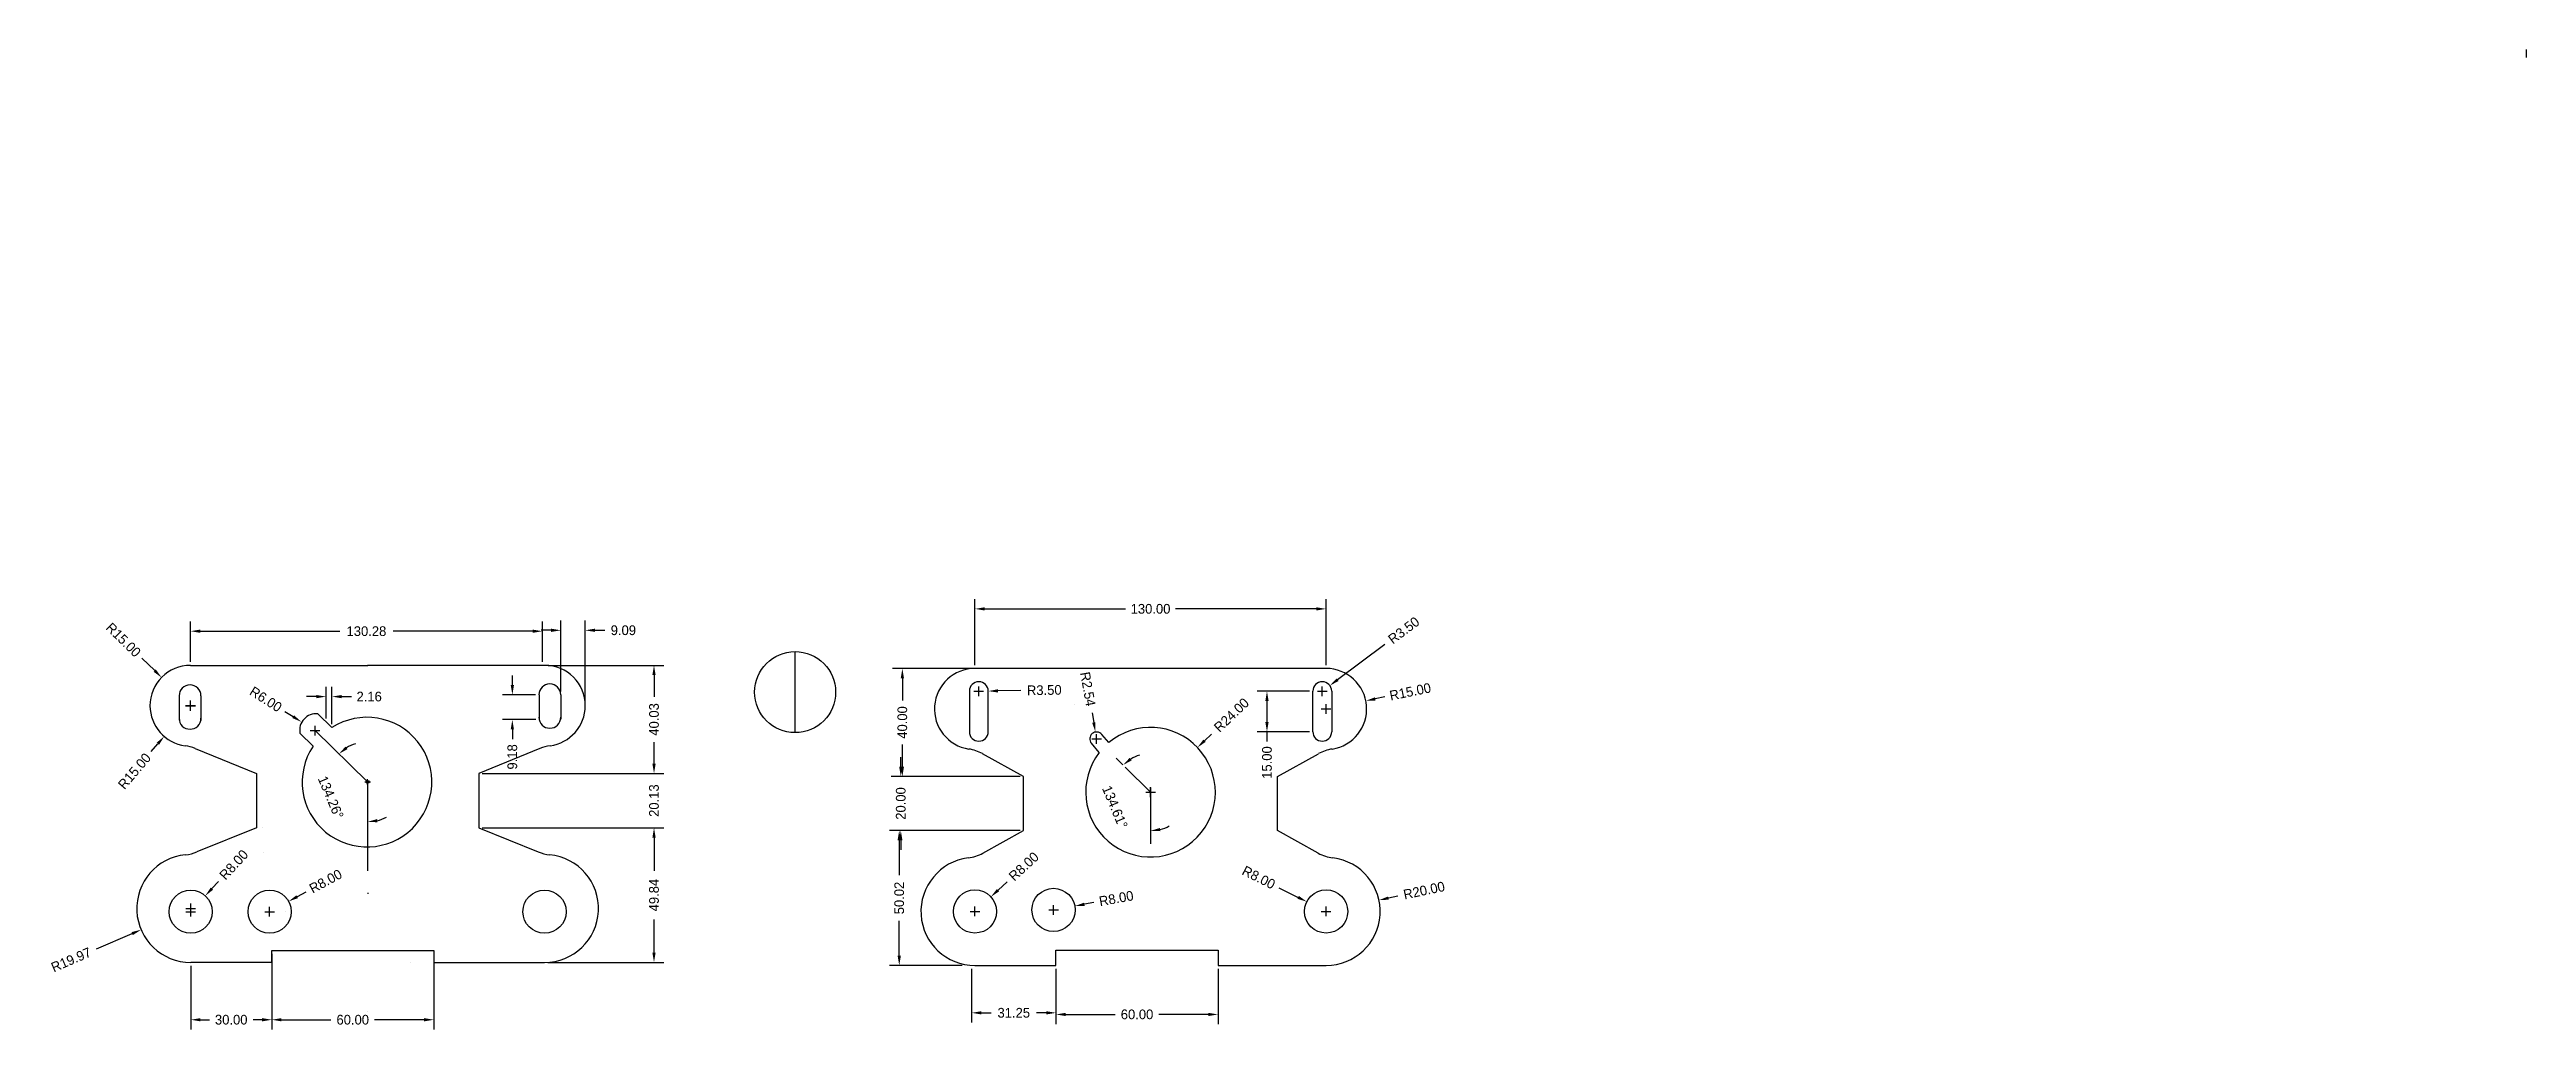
# Model space of a CAD drawing. Header units: millimetres. Extents: x 104 to 1021, y 136 to 499.
import ezdxf

# ---------------------------------------------------------------- set-up
doc = ezdxf.new("R2010")
doc.units = ezdxf.units.MM
doc.header["$MEASUREMENT"] = 0
doc.header["$PDMODE"] = 34
doc.dimstyles.new('dimension', dxfattribs={"dimscale": 20, "dimtxt": 0.18, "dimasz": 0.18, "dimexe": 0.18, "dimexo": 0.0625, "dimgap": 0.09, "dimtad": 0, "dimzin": 0, "dimdsep": 46, "dimtxsty": 'Standard', "dimcen": 0.09, "dimazin": 0, "dimtfac": 1, "dimtofl": 0, "dimtmove": 0, "dimatfit": 3, "dimfxl": 1, "dimtolj": 1, "dimtzin": 0, "dimarcsym": 0})

# ---------------------------------------------------------------- blocks, each defined once
blk = doc.blocks.new('*D1')
at = {"color": 0, "lineweight": -2}
for p, q in [((155.87, 272.36), (155.87, 287.36)), ((286.15, 272.36), (286.15, 287.36)), ((159.47, 283.76), (211.11, 283.76)), ((282.55, 283.76), (230.91, 283.76))]:
    blk.add_line(p, q, dxfattribs=at)
at = {"color": 0}
for points in [[(159.47, 284.36), (159.47, 283.16), (155.87, 283.76)], [(282.55, 284.36), (282.55, 283.16), (286.15, 283.76)]]:
    blk.add_solid(points, dxfattribs=at)
at = {"layer": 'Defpoints', "color": 0}
for p in [(286.15, 283.76), (155.87, 271.11), (286.15, 271.11)]:
    blk.add_point(p, dxfattribs=at)
at = {"color": 0, "insert": (221.01, 283.76), "char_height": 3.6, "attachment_point": 5}
blk.add_mtext('\\A1;130.28', dxfattribs=at)
blk = doc.blocks.new('*D2')
at = {"color": 0, "lineweight": -2}
for p, q in [((263.85, 231.08), (331.08, 231.08)), ((327.48, 234.68), (327.48, 238.28)), ((263.85, 210.95), (331.08, 210.95)), ((327.48, 207.35), (327.48, 203.75))]:
    blk.add_line(p, q, dxfattribs=at)
at = {"color": 0}
for points in [[(326.88, 234.68), (328.08, 234.68), (327.48, 231.08)], [(326.88, 207.35), (328.08, 207.35), (327.48, 210.95)]]:
    blk.add_solid(points, dxfattribs=at)
at = {"layer": 'Defpoints', "color": 0}
for p in [(262.6, 231.08), (262.6, 210.95), (327.48, 210.95)]:
    blk.add_point(p, dxfattribs=at)
at = {"color": 0, "insert": (327.48, 221.02), "char_height": 3.6, "attachment_point": 5, "rotation": 90}
blk.add_mtext('\\A1;20.13', dxfattribs=at)
blk = doc.blocks.new('*D3')
at = {"color": 0, "lineweight": -2}
for p, q in [((265.1, 210.95), (331.08, 210.95)), ((327.48, 207.35), (327.48, 195.03)), ((327.48, 164.71), (327.48, 177.03)), ((288.21, 161.11), (331.08, 161.11))]:
    blk.add_line(p, q, dxfattribs=at)
at = {"color": 0}
for points in [[(326.88, 207.35), (328.08, 207.35), (327.48, 210.95)], [(326.88, 164.71), (328.08, 164.71), (327.48, 161.11)]]:
    blk.add_solid(points, dxfattribs=at)
at = {"layer": 'Defpoints', "color": 0}
for p in [(263.85, 210.95), (286.96, 161.11), (327.48, 161.11)]:
    blk.add_point(p, dxfattribs=at)
at = {"color": 0, "insert": (327.48, 186.03), "char_height": 3.6, "attachment_point": 5, "rotation": 90}
blk.add_mtext('\\A1;49.84', dxfattribs=at)
blk = doc.blocks.new('*D4')
at = {"color": 0, "lineweight": -2}
for p, q in [((288.28, 271.11), (331.08, 271.11)), ((327.48, 267.51), (327.48, 259.49)), ((327.48, 234.68), (327.48, 242.69)), ((265.1, 231.08), (331.08, 231.08))]:
    blk.add_line(p, q, dxfattribs=at)
at = {"color": 0}
for points in [[(326.88, 267.51), (328.08, 267.51), (327.48, 271.11)], [(326.88, 234.68), (328.08, 234.68), (327.48, 231.08)]]:
    blk.add_solid(points, dxfattribs=at)
at = {"layer": 'Defpoints', "color": 0}
for p in [(287.03, 271.11), (263.85, 231.08), (327.48, 231.08)]:
    blk.add_point(p, dxfattribs=at)
at = {"color": 0, "insert": (327.48, 251.09), "char_height": 3.6, "attachment_point": 5, "rotation": 90}
blk.add_mtext('\\A1;40.03', dxfattribs=at)
blk = doc.blocks.new('*D5')
at = {"color": 0, "lineweight": -2}
for p, q in [((137.88, 273.82), (142.62, 269.16)), ((155.87, 254.31), (155.87, 257.91)), ((154.07, 256.11), (157.67, 256.11))]:
    blk.add_line(p, q, dxfattribs=at)
at = {"color": 0}
blk.add_solid([(143.04, 269.59), (142.2, 268.73), (145.18, 266.63)], dxfattribs=at)
at = {"layer": 'Defpoints', "color": 0}
for p in [(145.18, 266.63), (155.87, 256.11)]:
    blk.add_point(p, dxfattribs=at)
at = {"color": 0, "insert": (131.04, 280.55), "char_height": 3.6, "attachment_point": 5, "rotation": 315.44608}
blk.add_mtext('\\A1;R15.00', dxfattribs=at)
blk = doc.blocks.new('*D6')
at = {"color": 0, "lineweight": -2}
for p, q in [((155.87, 254.44), (155.87, 258.04)), ((154.07, 256.24), (157.67, 256.24)), ((141.37, 239.23), (143.8, 242.08))]:
    blk.add_line(p, q, dxfattribs=at)
at = {"color": 0}
blk.add_solid([(143.35, 242.47), (144.26, 241.7), (146.14, 244.82)], dxfattribs=at)
at = {"layer": 'Defpoints', "color": 0}
for p in [(155.87, 256.24), (146.14, 244.82)]:
    blk.add_point(p, dxfattribs=at)
at = {"color": 0, "insert": (135.14, 231.93), "char_height": 3.6, "attachment_point": 5, "rotation": 49.54336}
blk.add_mtext('\\A1;R15.00', dxfattribs=at)
blk = doc.blocks.new('*D7')
at = {"color": 0, "lineweight": -2}
for p, q in [((166.24, 191.07), (163.8, 188.42)), ((154.15, 179.89), (157.75, 179.89)), ((155.95, 178.09), (155.95, 181.69))]:
    blk.add_line(p, q, dxfattribs=at)
at = {"color": 0}
blk.add_solid([(163.36, 188.83), (164.24, 188.02), (161.36, 185.77)], dxfattribs=at)
at = {"layer": 'Defpoints', "color": 0}
for p in [(161.36, 185.77), (155.95, 179.89)]:
    blk.add_point(p, dxfattribs=at)
at = {"color": 0, "insert": (171.92, 197.26), "char_height": 3.6, "attachment_point": 5, "rotation": 47.39617}
blk.add_mtext('\\A1;R8.00', dxfattribs=at)
blk = doc.blocks.new('*D8')
at = {"color": 0, "lineweight": -2}
for p, q in [((198.53, 187.14), (195.36, 185.42)), ((183.37, 179.89), (186.97, 179.89)), ((185.17, 178.09), (185.17, 181.69))]:
    blk.add_line(p, q, dxfattribs=at)
at = {"color": 0}
blk.add_solid([(195.08, 185.95), (195.65, 184.89), (192.2, 183.7)], dxfattribs=at)
at = {"layer": 'Defpoints', "color": 0}
for p in [(192.2, 183.7), (185.17, 179.89)]:
    blk.add_point(p, dxfattribs=at)
at = {"color": 0, "insert": (205.91, 191.15), "char_height": 3.6, "attachment_point": 5, "rotation": 28.49692}
blk.add_mtext('\\A1;R8.00', dxfattribs=at)
blk = doc.blocks.new('*D9')
at = {"color": 0, "lineweight": -2}
for p, q in [((292.95, 261.44), (292.95, 287.7)), ((302.03, 257.36), (302.03, 287.7)), ((289.35, 284.1), (285.75, 284.1)), ((305.63, 284.1), (309.23, 284.1))]:
    blk.add_line(p, q, dxfattribs=at)
at = {"color": 0}
for points in [[(289.35, 284.7), (289.35, 283.5), (292.95, 284.1)], [(305.63, 284.7), (305.63, 283.5), (302.03, 284.1)]]:
    blk.add_solid(points, dxfattribs=at)
at = {"layer": 'Defpoints', "color": 0}
for p in [(302.03, 284.1), (292.95, 260.19), (302.03, 256.11)]:
    blk.add_point(p, dxfattribs=at)
at = {"color": 0, "insert": (316.13, 284.1), "char_height": 3.6, "attachment_point": 5}
blk.add_mtext('\\A1;9.09', dxfattribs=at)
blk = doc.blocks.new('*D10')
at = {"color": 0, "lineweight": -2}
for p, q in [((154.15, 181.08), (157.75, 181.08)), ((155.95, 179.28), (155.95, 182.88)), ((121.06, 166.09), (134.29, 171.77))]:
    blk.add_line(p, q, dxfattribs=at)
at = {"color": 0}
blk.add_solid([(134.06, 172.32), (134.53, 171.22), (137.6, 173.19)], dxfattribs=at)
at = {"layer": 'Defpoints', "color": 0}
for p in [(155.95, 181.08), (137.6, 173.19)]:
    blk.add_point(p, dxfattribs=at)
at = {"color": 0, "insert": (111.69, 162.06), "char_height": 3.6, "attachment_point": 5, "rotation": 23.25744}
blk.add_mtext('\\A1;R19.97', dxfattribs=at)
blk = doc.blocks.new('*D11')
at = {"color": 0, "lineweight": -2}
for p, q in [((155.95, 159.86), (155.95, 136.26)), ((185.95, 159.86), (185.95, 136.26)), ((159.55, 139.86), (162.85, 139.86)), ((182.35, 139.86), (179.05, 139.86))]:
    blk.add_line(p, q, dxfattribs=at)
at = {"color": 0}
for points in [[(159.55, 140.46), (159.55, 139.26), (155.95, 139.86)], [(182.35, 140.46), (182.35, 139.26), (185.95, 139.86)]]:
    blk.add_solid(points, dxfattribs=at)
at = {"layer": 'Defpoints', "color": 0}
for p in [(155.95, 161.11), (185.95, 161.11), (185.95, 139.86)]:
    blk.add_point(p, dxfattribs=at)
at = {"color": 0, "insert": (170.95, 139.86), "char_height": 3.6, "attachment_point": 5}
blk.add_mtext('\\A1;30.00', dxfattribs=at)
blk = doc.blocks.new('*D12')
at = {"color": 0, "lineweight": -2}
for p, q in [((185.95, 164.25), (185.95, 136.26)), ((245.95, 164.25), (245.95, 136.26)), ((189.55, 139.86), (207.85, 139.86)), ((242.35, 139.86), (224.05, 139.86))]:
    blk.add_line(p, q, dxfattribs=at)
at = {"color": 0}
for points in [[(189.55, 140.46), (189.55, 139.26), (185.95, 139.86)], [(242.35, 140.46), (242.35, 139.26), (245.95, 139.86)]]:
    blk.add_solid(points, dxfattribs=at)
at = {"layer": 'Defpoints', "color": 0}
for p in [(185.95, 165.5), (245.95, 165.5), (245.95, 139.86)]:
    blk.add_point(p, dxfattribs=at)
at = {"color": 0, "insert": (215.95, 139.86), "char_height": 3.6, "attachment_point": 5}
blk.add_mtext('\\A1;60.00', dxfattribs=at)
blk = doc.blocks.new('*D13')
at = {"color": 0, "lineweight": -2}
for p, q in [((190.84, 254.05), (193.88, 252.12)), ((201.98, 245.17), (201.98, 248.77)), ((200.18, 246.97), (203.78, 246.97))]:
    blk.add_line(p, q, dxfattribs=at)
at = {"color": 0}
blk.add_solid([(194.2, 252.62), (193.56, 251.61), (196.92, 250.19)], dxfattribs=at)
at = {"layer": 'Defpoints', "color": 0}
for p in [(196.92, 250.19), (201.98, 246.97)]:
    blk.add_point(p, dxfattribs=at)
at = {"color": 0, "insert": (183.75, 258.55), "char_height": 3.6, "attachment_point": 5, "rotation": 327.56246}
blk.add_mtext('\\A1;R6.00', dxfattribs=at)
blk = doc.blocks.new('*D14')
at = {"color": 0, "lineweight": -2}
for start, end in [(107.851, 121.79485), (283.94577, 297.88962)]:
    blk.add_arc((221.46, 227.98), 14.83, start, end, dxfattribs=at)
at = {"color": 0}
for points in [[(214.03, 240.12), (213.28, 241.06), (210.84, 238.33)], [(225.11, 213), (224.97, 214.19), (221.47, 213.15)]]:
    blk.add_solid(points, dxfattribs=at)
at = {"layer": 'Defpoints', "color": 0}
for p in [(201.98, 246.97), (206.64, 227.86), (221.46, 227.98), (221.46, 227.98), (221.47, 195.06)]:
    blk.add_point(p, dxfattribs=at)
at = {"color": 0, "insert": (207.8, 222.22), "char_height": 3.6, "attachment_point": 5, "rotation": 292.87031}
blk.add_mtext('\\A1;134.26°', dxfattribs=at)
blk = doc.blocks.new('*D15')
at = {"color": 0, "lineweight": -2}
for p, q in [((202.47, 259.54), (198.87, 259.54)), ((206.07, 251.38), (206.07, 263.14)), ((208.23, 249.31), (208.23, 263.14)), ((211.83, 259.54), (215.43, 259.54))]:
    blk.add_line(p, q, dxfattribs=at)
at = {"color": 0}
for points in [[(202.47, 260.14), (202.47, 258.94), (206.07, 259.54)], [(211.83, 260.14), (211.83, 258.94), (208.23, 259.54)]]:
    blk.add_solid(points, dxfattribs=at)
at = {"layer": 'Defpoints', "color": 0}
for p in [(206.07, 259.54), (206.07, 250.13), (208.23, 248.06)]:
    blk.add_point(p, dxfattribs=at)
at = {"color": 0, "insert": (222.03, 259.54), "char_height": 3.6, "attachment_point": 5}
blk.add_mtext('\\A1;2.16', dxfattribs=at)
blk = doc.blocks.new('*D22')
at = {"color": 0, "lineweight": -2}
for p, q in [((602.89, 185.67), (599.37, 184.91)), ((574.5, 179.97), (578.1, 179.97)), ((576.3, 178.17), (576.3, 181.77))]:
    blk.add_line(p, q, dxfattribs=at)
at = {"color": 0}
blk.add_solid([(599.25, 185.5), (599.5, 184.33), (595.85, 184.16)], dxfattribs=at)
at = {"layer": 'Defpoints', "color": 0}
for p in [(595.85, 184.16), (576.3, 179.97)]:
    blk.add_point(p, dxfattribs=at)
at = {"color": 0, "insert": (612.57, 187.74), "char_height": 3.6, "attachment_point": 5, "rotation": 12.09954}
blk.add_mtext('\\A1;R20.00', dxfattribs=at)
blk = doc.blocks.new('*D32')
at = {"color": 0, "lineweight": -2}
for p, q in [((275.03, 263.79), (275.03, 267.39)), ((283.61, 260.19), (271.43, 260.19)), ((283.71, 251.01), (271.43, 251.01)), ((275.03, 247.41), (275.03, 243.81))]:
    blk.add_line(p, q, dxfattribs=at)
at = {"color": 0}
for points in [[(274.43, 263.79), (275.63, 263.79), (275.03, 260.19)], [(274.43, 247.41), (275.63, 247.41), (275.03, 251.01)]]:
    blk.add_solid(points, dxfattribs=at)
at = {"layer": 'Defpoints', "color": 0}
for p in [(284.86, 260.19), (275.03, 251.01), (284.96, 251.01)]:
    blk.add_point(p, dxfattribs=at)
at = {"color": 0, "insert": (275.03, 237.21), "char_height": 3.6, "attachment_point": 5, "rotation": 90}
blk.add_mtext('\\A1;9.18', dxfattribs=at)
blk = doc.blocks.new('*D34')
at = {"color": 0, "lineweight": -2}
for p, q in [((533.88, 245.66), (531.28, 243.18)), ((509.5, 224.14), (513.1, 224.14)), ((511.3, 222.34), (511.3, 225.94))]:
    blk.add_line(p, q, dxfattribs=at)
at = {"color": 0}
blk.add_solid([(530.86, 243.62), (531.69, 242.75), (528.67, 240.7)], dxfattribs=at)
at = {"layer": 'Defpoints', "color": 0}
for p in [(528.67, 240.7), (511.3, 224.14)]:
    blk.add_point(p, dxfattribs=at)
at = {"color": 0, "insert": (541.26, 252.7), "char_height": 3.6, "attachment_point": 5, "rotation": 43.63065}
blk.add_mtext('\\A1;R24.00', dxfattribs=at)
blk = doc.blocks.new('*D44')
at = {"color": 0, "lineweight": -2}
blk.add_line((501, 234.29), (498.56, 236.71), dxfattribs=at)
for start, end in [(106.46498, 120.92815), (284.46318, 298.92635)]:
    blk.add_arc((511.3, 224.14), 14.3, start, end, dxfattribs=at)
at = {"color": 0}
for points in [[(504.32, 235.93), (503.58, 236.87), (501.12, 234.18)], [(514.95, 209.7), (514.79, 210.89), (511.3, 209.84)]]:
    blk.add_solid(points, dxfattribs=at)
at = {"layer": 'Defpoints', "color": 0}
for p in [(501.89, 233.42), (497, 224.07), (511.3, 225.94), (511.3, 224.14), (511.3, 204.98)]:
    blk.add_point(p, dxfattribs=at)
at = {"color": 0, "insert": (498.11, 218.62), "char_height": 3.6, "attachment_point": 5, "rotation": 292.69566}
blk.add_mtext('\\A1;134.61°', dxfattribs=at)
blk = doc.blocks.new('*D45')
at = {"color": 0, "lineweight": -2}
for p, q in [((446.3, 271.21), (446.3, 295.63)), ((576.3, 271.21), (576.3, 295.63)), ((449.9, 292.03), (502, 292.03)), ((572.7, 292.03), (520.6, 292.03))]:
    blk.add_line(p, q, dxfattribs=at)
at = {"color": 0}
for points in [[(449.9, 292.63), (449.9, 291.43), (446.3, 292.03)], [(572.7, 292.63), (572.7, 291.43), (576.3, 292.03)]]:
    blk.add_solid(points, dxfattribs=at)
at = {"layer": 'Defpoints', "color": 0}
for p in [(576.3, 292.03), (446.3, 269.96), (576.3, 269.96)]:
    blk.add_point(p, dxfattribs=at)
at = {"color": 0, "insert": (511.3, 292.03), "char_height": 3.6, "attachment_point": 5}
blk.add_mtext('\\A1;130.00', dxfattribs=at)
blk = doc.blocks.new('*D46')
at = {"color": 0, "lineweight": -2}
for p, q in [((598.09, 278.87), (580.57, 265.78)), ((573.08, 261.53), (576.68, 261.53)), ((574.88, 259.73), (574.88, 263.33))]:
    blk.add_line(p, q, dxfattribs=at)
at = {"color": 0}
blk.add_solid([(580.21, 266.26), (580.92, 265.3), (577.68, 263.63)], dxfattribs=at)
at = {"layer": 'Defpoints', "color": 0}
for p in [(574.88, 261.53), (577.68, 263.63)]:
    blk.add_point(p, dxfattribs=at)
at = {"color": 0, "insert": (605.06, 284.08), "char_height": 3.6, "attachment_point": 5, "rotation": 36.76318}
blk.add_mtext('\\A1;R3.50', dxfattribs=at)
blk = doc.blocks.new('*D47')
at = {"color": 0, "lineweight": -2}
for p, q in [((598.05, 259.43), (594.52, 258.7)), ((574.5, 254.96), (578.1, 254.96)), ((576.3, 253.16), (576.3, 256.76))]:
    blk.add_line(p, q, dxfattribs=at)
at = {"color": 0}
blk.add_solid([(594.4, 259.29), (594.64, 258.11), (590.99, 257.98)], dxfattribs=at)
at = {"layer": 'Defpoints', "color": 0}
for p in [(590.99, 257.98), (576.3, 254.96)]:
    blk.add_point(p, dxfattribs=at)
at = {"color": 0, "insert": (607.45, 261.36), "char_height": 3.6, "attachment_point": 5, "rotation": 11.6012}
blk.add_mtext('\\A1;R15.00', dxfattribs=at)
blk = doc.blocks.new('*D48')
at = {"color": 0, "lineweight": -2}
for p, q in [((558.85, 188.77), (565.94, 185.19)), ((574.5, 179.97), (578.1, 179.97)), ((576.3, 178.17), (576.3, 181.77))]:
    blk.add_line(p, q, dxfattribs=at)
at = {"color": 0}
blk.add_solid([(566.21, 185.73), (565.67, 184.66), (569.16, 183.57)], dxfattribs=at)
at = {"layer": 'Defpoints', "color": 0}
for p in [(569.16, 183.57), (576.3, 179.97)]:
    blk.add_point(p, dxfattribs=at)
at = {"color": 0, "insert": (551.35, 192.55), "char_height": 3.6, "attachment_point": 5, "rotation": 333.22927}
blk.add_mtext('\\A1;R8.00', dxfattribs=at)
blk = doc.blocks.new('*D49')
at = {"color": 0, "lineweight": -2}
for p, q in [((473.59, 180.53), (477.19, 180.53)), ((475.39, 178.73), (475.39, 182.33)), ((490.34, 183.27), (486.8, 182.62))]:
    blk.add_line(p, q, dxfattribs=at)
at = {"color": 0}
blk.add_solid([(486.69, 183.21), (486.91, 182.03), (483.26, 181.97)], dxfattribs=at)
at = {"layer": 'Defpoints', "color": 0}
for p in [(475.39, 180.53), (483.26, 181.97)]:
    blk.add_point(p, dxfattribs=at)
at = {"color": 0, "insert": (498.61, 184.78), "char_height": 3.6, "attachment_point": 5, "rotation": 10.36242}
blk.add_mtext('\\A1;R8.00', dxfattribs=at)
blk = doc.blocks.new('*D50')
at = {"color": 0, "lineweight": -2}
for p, q in [((458.2, 190.94), (454.83, 187.83)), ((444.5, 179.97), (448.1, 179.97)), ((446.3, 178.17), (446.3, 181.77))]:
    blk.add_line(p, q, dxfattribs=at)
at = {"color": 0}
blk.add_solid([(454.42, 188.27), (455.23, 187.39), (452.18, 185.39)], dxfattribs=at)
at = {"layer": 'Defpoints', "color": 0}
for p in [(452.18, 185.39), (446.3, 179.97)]:
    blk.add_point(p, dxfattribs=at)
at = {"color": 0, "insert": (464.37, 196.63), "char_height": 3.6, "attachment_point": 5, "rotation": 42.68191}
blk.add_mtext('\\A1;R8.00', dxfattribs=at)
blk = doc.blocks.new('*D51')
at = {"color": 0, "lineweight": -2}
for p, q in [((445.92, 261.53), (449.52, 261.53)), ((447.72, 259.73), (447.72, 263.33)), ((463.26, 261.79), (454.82, 261.65))]:
    blk.add_line(p, q, dxfattribs=at)
at = {"color": 0}
blk.add_solid([(454.81, 262.25), (454.83, 261.05), (451.22, 261.59)], dxfattribs=at)
at = {"layer": 'Defpoints', "color": 0}
for p in [(447.72, 261.53), (451.22, 261.59)]:
    blk.add_point(p, dxfattribs=at)
at = {"color": 0, "insert": (471.96, 261.93), "char_height": 3.6, "attachment_point": 5, "rotation": 0.92845}
blk.add_mtext('\\A1;R3.50', dxfattribs=at)
blk = doc.blocks.new('*D52')
at = {"color": 0, "lineweight": -2}
for p, q in [((463.02, 229.96), (415.24, 229.96)), ((418.84, 233.56), (418.84, 237.16)), ((463.02, 209.96), (415.24, 209.96)), ((418.84, 206.36), (418.84, 202.76))]:
    blk.add_line(p, q, dxfattribs=at)
at = {"color": 0}
for points in [[(418.24, 233.56), (419.44, 233.56), (418.84, 229.96)], [(418.24, 206.36), (419.44, 206.36), (418.84, 209.96)]]:
    blk.add_solid(points, dxfattribs=at)
at = {"layer": 'Defpoints', "color": 0}
for p in [(464.27, 229.96), (418.84, 209.96), (464.27, 209.96)]:
    blk.add_point(p, dxfattribs=at)
at = {"color": 0, "insert": (418.84, 219.96), "char_height": 3.6, "attachment_point": 5, "rotation": 90}
blk.add_mtext('\\A1;20.00', dxfattribs=at)
blk = doc.blocks.new('*D53')
at = {"color": 0, "lineweight": -2}
for p, q in [((445.05, 269.96), (415.82, 269.96)), ((419.42, 266.36), (419.42, 258.06)), ((419.42, 233.56), (419.42, 241.86)), ((463.02, 229.96), (415.82, 229.96))]:
    blk.add_line(p, q, dxfattribs=at)
at = {"color": 0}
for points in [[(418.82, 266.36), (420.02, 266.36), (419.42, 269.96)], [(418.82, 233.56), (420.02, 233.56), (419.42, 229.96)]]:
    blk.add_solid(points, dxfattribs=at)
at = {"layer": 'Defpoints', "color": 0}
for p in [(419.42, 269.96), (446.3, 269.96), (464.27, 229.96)]:
    blk.add_point(p, dxfattribs=at)
at = {"color": 0, "insert": (419.42, 249.96), "char_height": 3.6, "attachment_point": 5, "rotation": 90}
blk.add_mtext('\\A1;40.00', dxfattribs=at)
blk = doc.blocks.new('*D54')
at = {"color": 0, "lineweight": -2}
for p, q in [((461.77, 209.96), (414.66, 209.96)), ((418.26, 206.36), (418.26, 193.35)), ((418.26, 163.55), (418.26, 176.55)), ((441.55, 159.95), (414.66, 159.95))]:
    blk.add_line(p, q, dxfattribs=at)
at = {"color": 0}
for points in [[(417.66, 206.36), (418.86, 206.36), (418.26, 209.96)], [(417.66, 163.55), (418.86, 163.55), (418.26, 159.95)]]:
    blk.add_solid(points, dxfattribs=at)
at = {"layer": 'Defpoints', "color": 0}
for p in [(463.02, 209.96), (418.26, 159.95), (442.8, 159.95)]:
    blk.add_point(p, dxfattribs=at)
at = {"color": 0, "insert": (418.26, 184.95), "char_height": 3.6, "attachment_point": 5, "rotation": 90}
blk.add_mtext('\\A1;50.02', dxfattribs=at)
blk = doc.blocks.new('*D55')
at = {"color": 0, "lineweight": -2}
for p, q in [((445.05, 158.72), (445.05, 138.82)), ((476.3, 158.72), (476.3, 138.82)), ((448.65, 142.42), (452.27, 142.42)), ((472.7, 142.42), (469.07, 142.42))]:
    blk.add_line(p, q, dxfattribs=at)
at = {"color": 0}
for points in [[(448.65, 143.02), (448.65, 141.82), (445.05, 142.42)], [(472.7, 143.02), (472.7, 141.82), (476.3, 142.42)]]:
    blk.add_solid(points, dxfattribs=at)
at = {"layer": 'Defpoints', "color": 0}
for p in [(445.05, 159.97), (476.3, 159.97), (476.3, 142.42)]:
    blk.add_point(p, dxfattribs=at)
at = {"color": 0, "insert": (460.67, 142.42), "char_height": 3.6, "attachment_point": 5}
blk.add_mtext('\\A1;31.25', dxfattribs=at)
blk = doc.blocks.new('*D56')
at = {"color": 0, "lineweight": -2}
for p, q in [((476.3, 157.47), (476.3, 138.23)), ((536.3, 158.72), (536.3, 138.23)), ((479.9, 141.83), (498.2, 141.83)), ((532.7, 141.83), (514.4, 141.83))]:
    blk.add_line(p, q, dxfattribs=at)
at = {"color": 0}
for points in [[(479.9, 142.43), (479.9, 141.23), (476.3, 141.83)], [(532.7, 142.43), (532.7, 141.23), (536.3, 141.83)]]:
    blk.add_solid(points, dxfattribs=at)
at = {"layer": 'Defpoints', "color": 0}
for p in [(476.3, 158.72), (536.3, 159.97), (536.3, 141.83)]:
    blk.add_point(p, dxfattribs=at)
at = {"color": 0, "insert": (506.3, 141.83), "char_height": 3.6, "attachment_point": 5}
blk.add_mtext('\\A1;60.00', dxfattribs=at)
blk = doc.blocks.new('*D57')
at = {"color": 0, "lineweight": -2}
for p, q in [((570.13, 261.53), (550.81, 261.53)), ((554.41, 257.93), (554.41, 250.13)), ((570.13, 246.53), (550.81, 246.53)), ((554.41, 246.53), (554.41, 242.93))]:
    blk.add_line(p, q, dxfattribs=at)
at = {"color": 0}
for points in [[(553.81, 257.93), (555.01, 257.93), (554.41, 261.53)], [(553.81, 250.13), (555.01, 250.13), (554.41, 246.53)]]:
    blk.add_solid(points, dxfattribs=at)
at = {"layer": 'Defpoints', "color": 0}
for p in [(571.38, 261.53), (554.41, 246.53), (571.38, 246.53)]:
    blk.add_point(p, dxfattribs=at)
at = {"color": 0, "insert": (554.41, 235.13), "char_height": 3.6, "attachment_point": 5, "rotation": 90}
blk.add_mtext('\\A1;15.00', dxfattribs=at)
blk = doc.blocks.new('*D58')
at = {"color": 0, "lineweight": -2}
for p, q in [((489.66, 253.48), (490.29, 249.93)), ((489.55, 243.89), (493.15, 243.89)), ((491.35, 242.09), (491.35, 245.69))]:
    blk.add_line(p, q, dxfattribs=at)
at = {"color": 0}
blk.add_solid([(490.88, 250.04), (489.7, 249.83), (490.91, 246.39)], dxfattribs=at)
at = {"layer": 'Defpoints', "color": 0}
for p in [(490.91, 246.39), (491.35, 243.89)]:
    blk.add_point(p, dxfattribs=at)
at = {"color": 0, "insert": (488.1, 262.34), "char_height": 3.6, "attachment_point": 5, "rotation": 280.00783}
blk.add_mtext('\\A1;R2.54', dxfattribs=at)

msp = doc.modelspace()

# ---------------------------------------------------------------- linework, layer by layer
for p, q in [((1020.693, 496.198), (1020.693, 499.198)), ((379.607, 276.053), (379.607, 246.283)), ((155.871, 271.109), (221.473, 271.109)), ((287.031, 271.109), (221.43, 271.109)), ((221.43, 271.109), (221.466, 271.109)), ((576.299, 269.961), (446.299, 269.961)), ((151.666, 259.817), (151.666, 250.804)), ((159.746, 259.817), (159.746, 250.637)), ((284.959, 260.187), (284.959, 251.007)), ((293.04, 260.187), (293.04, 251.174)), ((444.22, 261.534), (444.22, 246.534)), ((451.22, 246.534), (451.22, 261.534)), ((571.377, 246.534), (571.377, 261.534)), ((578.377, 261.534), (578.377, 246.534)), ((208.228, 248.058), (202.961, 253.113)), ((483.077, 256.573), (483.077, 256.573)), ((157.648, 240.372), (180.303, 231.08)), ((201.343, 241.148), (196.401, 246.04)), ((201.984, 246.969), (221.465, 227.984)), ((285.254, 240.372), (262.6, 231.08)), ((379.607, 246.283), (379.514, 246.283)), ((492.317, 238.82), (489.416, 242.253)), ((495.846, 242.5), (493.29, 245.526)), ((566.29, 246.534), (566.29, 246.534)), ((180.303, 231.08), (180.303, 210.951)), ((262.6, 231.08), (262.6, 210.951)), ((464.272, 229.961), (449.089, 238.408)), ((464.272, 209.961), (464.272, 229.961)), ((511.299, 224.137), (501.893, 233.415)), ((558.325, 229.961), (573.509, 238.408)), ((558.325, 209.961), (558.325, 229.961)), ((558.325, 209.961), (558.325, 229.961)), ((558.325, 209.961), (558.325, 229.961)), ((221.216, 227.876), (221.216, 227.876)), ((221.216, 227.876), (221.216, 227.876)), ((221.216, 227.876), (221.216, 227.876)), ((221.216, 227.876), (221.216, 227.876)), ((221.216, 227.876), (221.216, 227.876)), ((221.216, 227.876), (221.216, 227.876)), ((221.216, 227.876), (221.216, 227.876)), ((221.216, 227.876), (221.216, 227.876)), ((221.465, 227.984), (221.466, 195.058)), ((511.299, 225.937), (511.299, 204.978)), ((180.303, 210.951), (158.275, 201.994)), ((182.618, 211.109), (182.618, 211.109)), ((262.6, 210.951), (284.627, 201.994)), ((182.738, 201.852), (182.738, 201.852)), ((221.466, 203.877), (221.466, 200.877)), ((449.202, 201.581), (464.272, 209.961)), ((573.395, 201.581), (558.325, 209.961)), ((221.465, 186.777), (221.809, 186.777)), ((327.246, 185.148), (327.246, 185.148)), ((190.937, 179.886), (190.937, 179.886)), ((185.954, 161.113), (185.954, 165.502)), ((185.954, 165.502), (245.954, 165.502)), ((245.954, 165.502), (245.954, 161.108)), ((476.299, 159.966), (476.299, 165.663)), ((476.299, 165.663), (536.299, 165.663)), ((536.299, 165.663), (536.299, 159.966)), ((185.954, 161.113), (155.947, 161.109)), ((237.276, 160.912), (237.276, 160.912)), ((245.954, 161.108), (286.955, 161.109)), ((446.299, 159.966), (476.299, 159.966)), ((536.299, 159.966), (576.299, 159.966)), ((221.465, 142.808), (221.465, 142.808)), ((221.465, 142.808), (221.465, 142.808))]:
    msp.add_line(p, q)
for centre, radius in [((379.719, 261.204), 15), ((155.947, 179.886), 8), ((185.168, 179.886), 8), ((286.955, 179.886), 8), ((446.299, 179.966), 8), ((475.391, 180.535), 8), ((576.299, 179.966), 8)]:
    msp.add_circle(centre, radius)
for centre, radius, start, end in [((155.871, 256.109), 15, 90, 180), ((287.031, 256.109), 15, 0, 90), ((446.299, 254.961), 15, 90, 261.367814), ((576.299, 254.961), 15, 278.632186, 90), ((155.706, 259.817), 4.04, 0, 180), ((288.905, 260.187), 4.04, 0, 180), ((447.72, 261.534), 3.5, 0, 180), ((574.877, 261.534), 3.5, 0, 180), ((155.871, 256.237), 15, 180.489154, 262.501024), ((155.706, 251.508), 4.04, 180, 0), ((202.297, 247.15), 6, 83.653593, 190.653145), ((221.216, 227.876), 24, 146.214492, 122.762589), ((288.905, 251.878), 4.04, 180, 0), ((287.031, 256.237), 15, 277.498976, 359.510846), ((511.299, 224.137), 24, 142.275425, 130.081276), ((151.956, 226.494), 15, 67.698316, 82.501024), ((202.297, 247.15), 6, 259.937946, 260.22522), ((290.947, 226.494), 15, 97.498976, 112.301684), ((441.796, 225.301), 15, 60.909332, 81.367814), ((447.72, 246.534), 3.5, 180, 0), ((491.353, 243.89), 2.535, 40.191946, 220.191946), ((574.877, 246.534), 3.5, 180, 0), ((580.802, 225.301), 15, 98.632186, 119.090668), ((152.625, 215.889), 15, 275.451185, 292.127562), ((290.277, 215.889), 15, 247.872438, 264.548815), ((155.947, 181.078), 19.969, 95.451185, 270), ((286.955, 181.078), 19.969, 270, 84.548815), ((446.299, 179.966), 20, 97.199273, 270), ((441.913, 214.69), 15, 277.199273, 299.076888), ((580.685, 214.69), 15, 240.923112, 262.800727), ((576.299, 179.966), 20, 270, 82.800727)]:
    msp.add_arc(centre, radius, start, end)
msp.add_point((221.465, 227.984))

# ---------------------------------------------------------------- dimensions: what is measured, and where the dimension line sits
for base, p1, p2, picture, middle in [((576.299, 292.027), (446.299, 269.961), (576.299, 269.961), '*D45', (511.299, 292.027)), ((286.147, 283.76), (155.871, 271.109), (286.147, 271.109), '*D1', (221.009, 283.76)), ((302.031, 284.101), (292.945, 260.187), (302.031, 256.109), '*D9', (316.131, 284.101)), ((245.954, 139.864), (185.954, 165.502), (245.954, 165.502), '*D12', (215.954, 139.864)), ((185.947, 139.857), (155.947, 161.109), (185.947, 161.109), '*D11', (170.947, 139.857)), ((476.299, 142.417), (445.049, 159.966), (476.299, 159.966), '*D55', (460.674, 142.417)), ((536.299, 141.834), (476.299, 158.716), (536.299, 159.966), '*D56', (506.299, 141.834))]:
    dim = msp.add_linear_dim(base=base, p1=p1, p2=p2, dimstyle='dimension')
    dim.commit()
    dim.dimension.update_dxf_attribs({"geometry": picture, "text_midpoint": middle})
for center, mpoint, picture, middle in [((155.871, 256.109), (145.183, 266.633), '*D5', (131.043, 280.554)), ((574.877, 261.534), (577.681, 263.628), '*D46', (605.055, 284.08)), ((155.871, 256.237), (146.138, 244.824), '*D6', (135.138, 231.925)), ((447.72, 261.534), (451.22, 261.59), '*D51', (471.961, 261.927)), ((446.299, 179.966), (452.18, 185.39), '*D50', (464.372, 196.633)), ((576.299, 179.966), (569.156, 183.57), '*D48', (551.351, 192.553)), ((155.947, 181.078), (137.601, 173.193), '*D10', (111.691, 162.058))]:
    dim = msp.add_radius_dim(center=center, mpoint=mpoint, dimstyle='dimension')
    dim.commit()
    dim.dimension.update_dxf_attribs({"geometry": picture, "text_midpoint": middle, "dimtype": 164})
for base, p1, p2, picture, middle in [((327.475, 231.08), (287.031, 271.109), (263.85, 231.08), '*D4', (327.475, 251.095)), ((275.035, 251.007), (284.864, 260.187), (284.959, 251.007), '*D32', (275.035, 237.207)), ((419.424, 269.961), (464.272, 229.961), (446.299, 269.961), '*D53', (419.424, 249.961)), ((554.407, 246.534), (571.377, 261.534), (571.377, 246.534), '*D57', (554.407, 235.134)), ((327.475, 210.951), (262.6, 231.08), (262.6, 210.951), '*D2', (327.475, 221.015)), ((418.84, 209.961), (464.272, 229.961), (464.272, 209.961), '*D52', (418.84, 219.961)), ((327.475, 161.109), (263.85, 210.951), (286.955, 161.109), '*D3', (327.475, 186.03)), ((418.256, 159.945), (463.022, 209.961), (442.803, 159.945), '*D54', (418.256, 184.953))]:
    dim = msp.add_linear_dim(base=base, p1=p1, p2=p2, angle=90, dimstyle='dimension')
    dim.commit()
    dim.dimension.update_dxf_attribs({"geometry": picture, "text_midpoint": middle})
for center, mpoint, picture, middle in [((491.353, 243.8896), (490.9124, 246.3862), '*D58', (488.0971, 262.3397)), ((201.984, 246.969), (196.92, 250.187), '*D13', (183.754, 258.554)), ((511.299, 224.137), (528.67, 240.697), '*D34', (541.264, 252.703)), ((576.299, 254.961), (590.992, 257.977), '*D47', (607.449, 261.356)), ((155.947, 179.886), (161.363, 185.774), '*D7', (171.923, 197.257)), ((185.168, 179.886), (192.198, 183.703), '*D8', (205.908, 191.146)), ((475.391, 180.535), (483.26, 181.974), '*D49', (498.606, 184.78)), ((576.299, 179.966), (595.855, 184.159), '*D22', (612.575, 187.743))]:
    dim = msp.add_radius_dim(center=center, mpoint=mpoint, dimstyle='dimension')
    dim.commit()
    dim.dimension.update_dxf_attribs({"geometry": picture, "text_midpoint": middle})
dim = msp.add_linear_dim(base=(206.068, 259.542), p1=(208.228, 248.058), p2=(206.068, 250.131), dimstyle='dimension')
dim.commit()
dim.dimension.update_dxf_attribs({"geometry": '*D15', "text_midpoint": (222.028, 259.542), "dimtype": 160})
for base, line1, line2, picture, middle in [((206.636, 227.856), ((221.465, 227.984), (221.466, 195.058)), ((201.984, 246.969), (221.465, 227.984)), '*D14', (207.802, 222.22)), ((497, 224.072), ((511.299, 225.937), (511.299, 204.978)), ((511.299, 224.137), (501.893, 233.415)), '*D44', (498.107, 218.62))]:
    dim = msp.add_angular_dim_2l(base=base, line1=line1, line2=line2, dimstyle='dimension')
    dim.commit()
    dim.dimension.update_dxf_attribs({"geometry": picture, "text_midpoint": middle})

doc.saveas('drawing.dxf')
